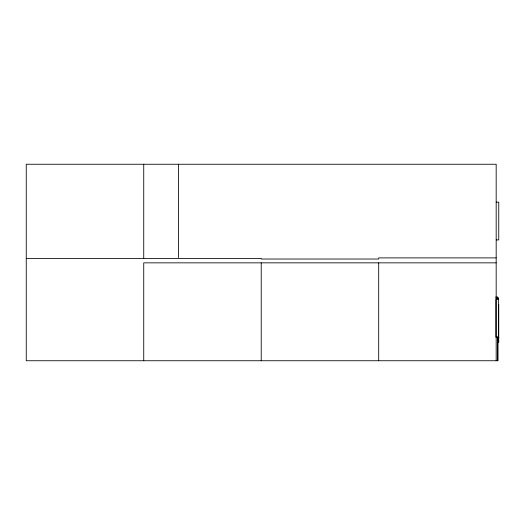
<?xml version="1.0" encoding="UTF-8"?>
<svg xmlns="http://www.w3.org/2000/svg" width="525" height="525" viewBox="0 0 525 525"><rect width="100%" height="100%" fill="white"/><g stroke="black" fill="none" stroke-linecap="round" stroke-linejoin="round"><path stroke-width="0.79" d="M497.674 298.043L497.903 298.023M496.178 202.151L498.75 202.151L498.75 239.918L496.178 239.918M496.178 257.893L378.696 257.893L378.696 259.022L261.214 259.022L261.214 258.523L26.25 258.523M496.178 262.848L143.732 262.848L143.732 360.741M495.475 297.124L497.93 297.124L497.93 298.751M495.915 298.377L498.488 298.377L498.468 337.208L495.895 337.208L495.895 299.447L498.468 299.447M497.464 342.202L498.75 342.202L498.75 304.441M497.93 337.089L497.93 360.741L26.25 360.741L26.25 164.259L496.178 164.259L496.178 360.741M497.7 297.124L497.7 298.751M497.7 337.089L497.7 360.741M497.444 337.017L497.451 360.741M378.696 262.848L378.696 360.741M261.214 262.848L261.214 360.741M178.467 164.259L178.467 257.644M143.732 164.259L143.732 258.523"/></g></svg>
